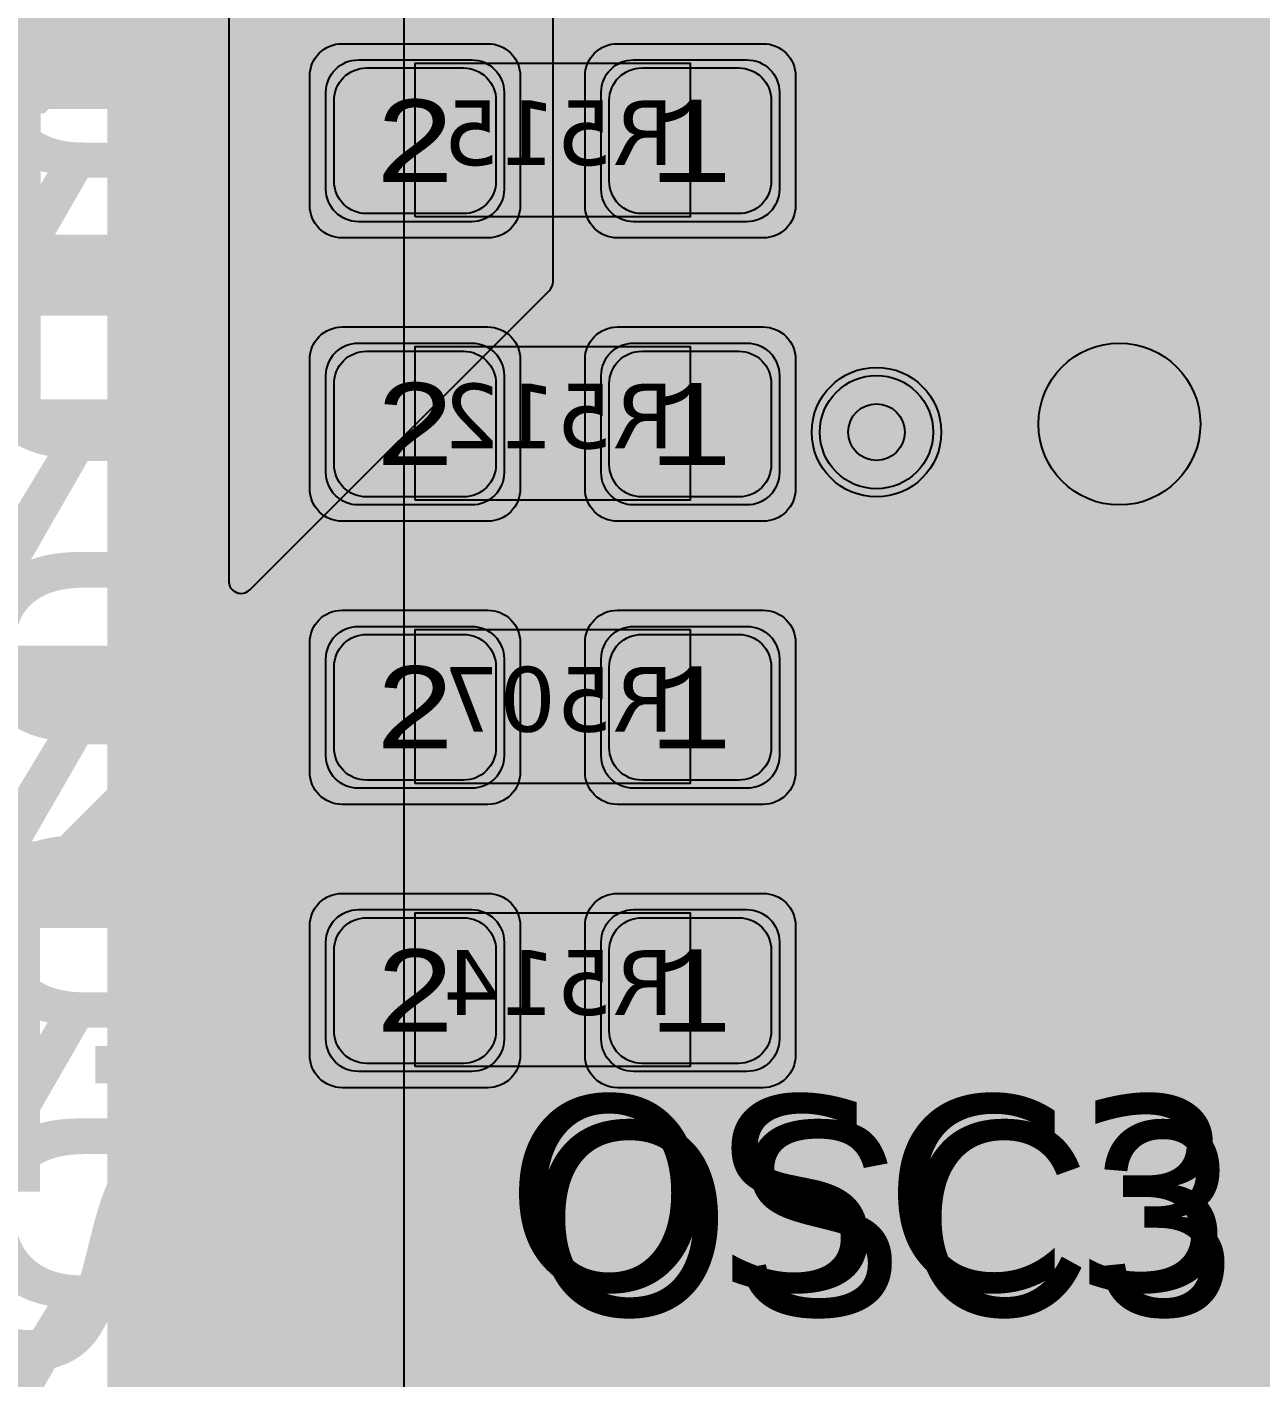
# Model space of a CAD drawing. Extents: x -28 to 199, y -61 to 255.
# Drawn here: x 71.75 to 79.37, y 150.86 to 159.2 of the extents above; entities that cross this region are included whole.
import ezdxf
from ezdxf.enums import TextEntityAlignment as Align

# ---------------------------------------------------------------- set-up
doc = ezdxf.new("R2010")
doc.units = 0
doc.header["$MEASUREMENT"] = 0
for name, color, linetype in [('ASSEMBLY_OUTLINES_BTM', 191, 'CONTINUOUS'), ('ASSEMBLY_OUTLINES_TOP', 102, 'CONTINUOUS'), ('ASSEMBLY_PART_NUMBERS_BTM', 191, 'CONTINUOUS'), ('ASSEMBLY_PART_NUMBERS_TOP', 102, 'CONTINUOUS'), ('ASSEMBLY_REF_DES_BTM', 191, 'CONTINUOUS'), ('ASSEMBLY_REF_DES_TOP', 102, 'CONTINUOUS'), ('DRILL_DRAWING', 21, 'CONTINUOUS'), ('GENERATED_SILKSCREEN_BTM', 255, 'CONTINUOUS'), ('GENERATED_SILKSCREEN_TOP', 140, 'CONTINUOUS'), ('MOUNTING_HOLES_LAYER_2', 42, 'CONTINUOUS'), ('MOUNTING_HOLES_LAYER_3', 42, 'CONTINUOUS'), ('MOUNTING_HOLES_LAYER_BOT21', 42, 'CONTINUOUS'), ('MOUNTING_HOLES_LAYER_TOP', 42, 'CONTINUOUS'), ('PART_PADS_SMD_BTM', 10, 'CONTINUOUS'), ('PIN_NUMBERS_BTM', 8, 'CONTINUOUS'), ('PIN_NUMBERS_TOP', 8, 'CONTINUOUS'), ('PLACEMENT_OUTLINES_BTM', 222, 'CONTINUOUS'), ('PLACEMENT_OUTLINES_TOP', 130, 'CONTINUOUS'), ('PLANE_DATA_LAYER_TOP', 150, 'CONTINUOUS'), ('PLANE_SHAPES_LAYER_2', 230, 'CONTINUOUS'), ('PLANE_SHAPES_LAYER_3', 81, 'CONTINUOUS'), ('PLANE_SHAPES_LAYER_TOP', 150, 'CONTINUOUS'), ('SILKSCREEN_OUTLINES_BTM', 211, 'CONTINUOUS'), ('SILKSCREEN_OUTLINES_TOP', 150, 'CONTINUOUS'), ('SILKSCREEN_REF_DES_TOP', 150, 'CONTINUOUS'), ('SOLDERMASK_PADS_BTM', 12, 'CONTINUOUS'), ('SOLDERPASTE_PADS_BTM', 12, 'CONTINUOUS'), ('TRACES_LAYER_2', 230, 'CONTINUOUS'), ('TRACES_LAYER_BOTTOM', 10, 'CONTINUOUS'), ('TRACES_LAYER_TOP', 150, 'CONTINUOUS'), ('VIA_HOLES_LAYER_2', 30, 'CONTINUOUS'), ('VIA_HOLES_LAYER_3', 30, 'CONTINUOUS'), ('VIA_HOLES_LAYER_BOTTOM', 30, 'CONTINUOUS'), ('VIA_HOLES_LAYER_TOP', 30, 'CONTINUOUS'), ('VIA_PADS_LAYER_2', 230, 'CONTINUOUS'), ('VIA_PADS_LAYER_3', 81, 'CONTINUOUS'), ('VIA_PADS_LAYER_BOTTOM', 10, 'CONTINUOUS'), ('VIA_PADS_LAYER_TOP', 150, 'CONTINUOUS')]:
    doc.layers.add(name, color=color, linetype=linetype)
doc.styles.add('COURIER_NEW', font='COUR.TTF')
doc.styles.add('VERDANA', font='verdana.TTF')
doc.styles.add('VERIBEST_GERBER_0', font='txt')

msp = doc.modelspace()

# ---------------------------------------------------------------- hatches: boundary and pattern name
at = {"layer": 'MOUNTING_HOLES_LAYER_2'}
h = msp.add_hatch(color=256, dxfattribs=at)
edge = h.paths.add_edge_path()
edge.add_arc((78.5, 156.75), 0.5, 0, 360)
at = {"layer": 'MOUNTING_HOLES_LAYER_3'}
h = msp.add_hatch(color=256, dxfattribs=at)
edge = h.paths.add_edge_path()
edge.add_arc((78.5, 156.75), 0.5, 0, 360)
at = {"layer": 'MOUNTING_HOLES_LAYER_BOT21'}
h = msp.add_hatch(color=256, dxfattribs=at)
edge = h.paths.add_edge_path()
edge.add_arc((78.5, 156.75), 0.5, 0, 360)
at = {"layer": 'MOUNTING_HOLES_LAYER_TOP'}
h = msp.add_hatch(color=256, dxfattribs=at)
edge = h.paths.add_edge_path()
edge.add_arc((78.5, 156.75), 0.5, 0, 360)
at = {"layer": 'PLANE_DATA_LAYER_TOP'}
msp.add_hatch(color=256, dxfattribs=at).paths.add_polyline_path([(86.5, 181.6738, 0.414213562373095), (86.4238, 181.75), (86.231761, 181.75, 0.1989133663345172), (86.177879, 181.727682), (78.322962, 173.872765, 0.1989099556853327), (78.300644, 173.818884), (78.300644, 173.818883), (78.300644, 166.970515, -0.1989122151386193), (78.154197, 166.616962), (77.591899, 166.054664, 0.1989099556853327), (77.569581, 166.000783), (77.569581, 166.000782, 0.3077485575455896), (77.617758, 165.929922, -0.307747844497747), (78.25, 165), (78.25, 164.999999, -0.8274384221762008), (76.320078, 164.632242, 0.5397055049680983), (76.195336, 164.658101), (73.022318, 161.485083, 0.1989099556853327), (73, 161.431202), (73, 161.431201), (73, 155.780023), (73, 155.780022, 0.6681819935816116), (73.130082, 155.726141), (74.980079, 157.576138, 0.1989099556854013), (75.002397, 157.630019), (75.002397, 157.63002), (75.002397, 161.650869, -0.1989122151386141), (75.148844, 162.004422), (76.843975, 163.699553, -0.1989122151386141), (77.197528, 163.846), (78.419251, 163.846, 0.1989133663344342), (78.473133, 163.868318), (85.862277, 171.257462, 0.1989099556853327), (85.884595, 171.311343), (85.884595, 171.311344, 0.4789142472512568), (85.792082, 171.385777, -0.4789123065657402), (81.3, 175, -0.5325537742046852), (86.395069, 178.42692, 0.5325542850003651), (86.5, 178.497496)], flags=0)
h = msp.add_hatch(color=256, dxfattribs=at)
h.paths.add_polyline_path([(124.75, 168.146713, -0.5656896934356785), (124.638043, 168.079423, 0.1227209891215062), (124.403418, 168.137891), (120.354104, 168.137891, -0.8926686709466823), (120.336985, 168.288343, 8.788690966337814), (119.663015, 168.288343, -0.8926686709466823), (119.645896, 168.137891), (115.604104, 168.137891, -0.8926686709466823), (115.586985, 168.288343, 8.788690966337814), (114.913015, 168.288343, -0.8926686709466823), (114.895896, 168.137891), (111.035516, 168.137891, 0.1989122151386141), (110.681963, 167.991444), (103.462837, 160.772318, -0.1989133663344686), (103.408955, 160.75), (101.908538, 160.75, -0.1989147790761748), (101.854656, 160.772319), (101.269424, 161.357553, 0.1989122151386141), (100.915871, 161.504), (100.084129, 161.504, 0.1989122151386141), (99.730576, 161.357553), (99.145344, 160.772319, -0.1989147790761748), (99.091462, 160.75), (94.95, 160.75, 0.1989122151386141), (94.596447, 160.603553), (94.515212, 160.522318, -0.1989133663345028), (94.46133, 160.5), (86.500008, 160.5, 0.414213562373095), (86.5, 160.499992), (86.5, 154.091244, -0.1989099556853327), (86.477682, 154.037363), (84.433464, 151.993145, -0.1989133663344342), (84.379582, 151.970827), (78.485734, 151.970827, 0.1989122151386171), (78.132181, 151.82438), (71.080119, 144.772318, -0.1989133663345171), (71.026237, 144.75), (54.676166, 144.75, -0.7996942034349416), (54.643477, 144.895032, 0.2895657790381576), (55.5, 146.25, 0.9999999999999999), (52.5, 146.25, 0.2895657790381576), (53.356523, 144.895032, -0.7996942034349416), (53.323834, 144.75), (48.676166, 144.75, -0.7996942034349416), (48.643477, 144.895032, 0.2895657790381576), (49.5, 146.25, 0.9999999999999999), (46.5, 146.25, 0.2895657790381576), (47.356523, 144.895032, -0.7996942034349416), (47.323834, 144.75), (44.8262, 144.75, -0.414213562373095), (44.75, 144.8262), (44.75, 147.9238, -0.414213562373095), (44.8262, 148), (53.749992, 148, 0.414213562373095), (53.75, 148.000008), (53.75, 149.9238, -0.414213562373095), (53.8262, 150), (61.187927, 150, -0.414213562373095), (61.264127, 149.9238), (61.264127, 149.923798, -0.0405672307519167), (61.263127, 149.911494, 1.176947754236353), (63.236873, 149.911494, -0.0405672307519167), (63.235873, 149.923798), (63.235873, 149.9238, -0.414213562373095), (63.312073, 150), (72.999992, 150, 0.414213562373095), (73, 150.000008), (73, 154.150284, -0.1989099556853327), (73.022318, 154.204165), (75.85595, 157.037797, 0.1989122151386037), (76.002397, 157.39135), (76.002397, 161.4122, -0.1989099556853327), (76.024715, 161.466081), (76.331209, 161.772575, -0.5228816160298612), (76.454384, 161.750393, 0.5064656880077311), (77.401677, 161.554293, -0.7354544890693883), (77.526844, 161.480151, 0.0581222504442221), (77.5, 161.250005), (77.5, 161.249999, 0.088914327412649), (77.562258, 160.902667, -0.0889129128178341), (77.567002, 160.8762, -0.414213562373095), (77.490802, 160.8), (77.353893, 160.8, -0.1385740107174436), (77.314013, 160.811269, 1.7877343018547802), (77.314013, 159.788731, -0.1385740107174436), (77.353893, 159.8), (77.840585, 159.8, -0.1095339490364452), (77.872793, 159.792859, 0.1095328433829557), (78.084129, 159.746), (79.766632, 159.746, 0.1989122151386141), (80.120185, 159.892447), (90.80542, 170.577682, -0.1989133663344345), (90.859302, 170.6), (95.046107, 170.6, -0.1385740107174437), (95.085987, 170.588731, 0.7330492814130509), (95.950588, 171.338437, -0.1025242213821264), (95.944313, 171.368718), (95.944313, 171.368719, -0.414213562373095), (96.020513, 171.444919), (122.449404, 171.444919, -0.198913366334503), (122.503286, 171.422601), (124.727682, 169.198205, -0.1989099556853327), (124.75, 169.144324)], flags=0)
h.paths.add_polyline_path([(77.599731, 156.314666, 0.7968145925695695), (79.5, 156.749999), (79.5, 156.75, 0.8244223034271635), (77.572739, 157.124415, -0.5540613420985587), (77.445503, 157.101904, 2.736653672139751), (77.471278, 156.328655, -0.5540650235894272)], flags=0)
h.paths.add_polyline_path([(105.164448, 164.71788, 0.414213562373095), (105.414448, 164.96788), (105.414448, 168.372211, 0.414213562373095), (105.164448, 168.622211), (91.038672, 168.622211, 0.414213562373095), (90.788672, 168.372211), (90.788672, 164.96788, 0.414213562373095), (91.038672, 164.71788)], flags=0)
at = {"layer": 'PLANE_SHAPES_LAYER_2'}
h = msp.add_hatch(color=256, dxfattribs=at)
h.paths.add_polyline_path([(169.5, 129.25), (149.5, 129.25), (142.25, 122), (142.25, 90.5), (147.5, 90.5), (147.5, 80), (154, 80), (154, 69.25), (131.75, 69.25), (131.75, 73.25), (121.25, 73.25), (121.25, 81), (110.5, 81), (110.5, 125.75), (106.5, 125.75), (106.5, 128.75), (93.5, 128.75), (93.5, 120.25), (91.75, 120.25), (91.75, 121.5), (80, 121.5), (80, 118.25), (73.25, 118.25), (73.25, 124.5), (67.5, 124.5), (67.5, 128), (57.75, 128), (57.75, 120.25), (55.25, 120.25), (55.25, 121.5), (47.5, 121.5), (47.5, 119), (35, 119), (35, 134.75), (32.75, 134.75), (32.75, 159.75), (29.25, 159.75), (29.25, 175.25), (22.5, 175.25), (22.5, 195.25), (17.25, 195.25), (17.25, 198), (22.5, 198), (22.5, 216.5), (40.25, 216.5), (40.25, 235.5), (54.5, 235.5), (54.5, 254), (87.25, 254), (87.25, 236.25), (86.25, 236.25), (86.25, 228.75), (81, 228.75), (81, 218.75), (95.25, 218.75), (95.25, 194.5), (87, 194.5), (87, 172), (131.1, 172), (131.1, 208.75), (115.5, 208.75), (115.5, 213.75), (106.75, 213.75), (106.75, 218.75), (110.25, 222.25), (110.25, 226.25), (142.5, 226.25), (142.5, 221.5), (160.5, 221.5), (160.5, 240.75), (169.5, 240.75)])
h.paths.add_polyline_path([(35.5, 149.5), (41.75, 149.5), (41.75, 152), (39.25, 152), (39.25, 154), (37.75, 154), (37.75, 152), (35.5, 152)], flags=16)
h.paths.add_polyline_path([(37.5, 125.75), (37.5, 128.75), (42.75, 128.75), (42.75, 125.75)], flags=16)
h.paths.add_polyline_path([(52, 127.75), (52, 130.75), (54.25, 130.75), (54.25, 127.75)], flags=16)
h.paths.add_polyline_path([(50.75, 219.5), (50.75, 226.5), (71.75, 226.5), (71.75, 219.5)], flags=16)
h.paths.add_polyline_path([(66.5, 150.75), (66.5, 177.5), (72.25, 177.5), (72.25, 150.75)], flags=16)
h.paths.add_polyline_path([(47.25, 185.25), (73, 185.25), (73, 188.25), (70.25, 188.25), (70.25, 191), (47.25, 191)], flags=16)
h.paths.add_polyline_path([(84.5, 208), (84.5, 212.75), (85, 212.75), (85, 208)], flags=16)
h.paths.add_polyline_path([(61.5, 137.25), (87.75, 137.25), (87.75, 140.5), (84.75, 140.5), (84.75, 143), (61.5, 143)], flags=16)
h.paths.add_polyline_path([(88.75, 127), (88.75, 130), (91, 130), (91, 127)], flags=16)
h.paths.add_polyline_path([(85.5, 130.25), (85.5, 132.5), (91, 132.5), (91, 130.25)], flags=16)
h.paths.add_polyline_path([(108.75, 142.25), (135.75, 142.25), (135.75, 145.75), (132.25, 145.75), (132.25, 149), (108.75, 149)], flags=16)
h.paths.add_polyline_path([(114.25, 126.75), (140.75, 126.75), (140.75, 129.75), (137.25, 129.75), (137.25, 133), (114.25, 133)], flags=16)
h.paths.add_polyline_path([(155.25, 180.25), (166.25, 180.25), (166.25, 186.25), (152.25, 186.25), (152.25, 183), (155.25, 183)], flags=16)
at = {"layer": 'PLANE_SHAPES_LAYER_3'}
h = msp.add_hatch(color=256, dxfattribs=at)
h.paths.add_polyline_path([(169.5, 129.25), (149.5, 129.25), (142.25, 122), (142.25, 90.5), (147.5, 90.5), (147.5, 80), (154, 80), (154, 69.25), (131.75, 69.25), (131.75, 73.25), (121.25, 73.25), (121.25, 81), (110.5, 81), (110.5, 125.75), (106.5, 125.75), (106.5, 128.75), (93.5, 128.75), (93.5, 120.25), (91.75, 120.25), (91.75, 121.5), (80, 121.5), (80, 118.25), (73.25, 118.25), (73.25, 124.5), (67.5, 124.5), (67.5, 127.75), (58.25, 127.75), (58.25, 130.25), (88.75, 130.25), (88.75, 127), (91, 127), (91, 132.5), (55, 132.5), (55, 131.25), (52, 131.25), (52, 127.75), (55, 127.75), (55, 127.25), (57.75, 127.25), (57.75, 120.25), (55.25, 120.25), (55.25, 121.5), (47.5, 121.5), (47.5, 119), (35, 119), (35, 134.75), (32.75, 134.75), (32.75, 159.75), (29.25, 159.75), (29.25, 175.25), (22.5, 175.25), (22.5, 195.25), (17.25, 195.25), (17.25, 198), (22.5, 198), (22.5, 216.5), (40.25, 216.5), (40.25, 235.5), (54.5, 235.5), (54.5, 254), (87.25, 254), (87.25, 236.25), (86.25, 236.25), (86.25, 228.75), (81, 228.75), (81, 218.75), (95.25, 218.75), (95.25, 194.5), (87, 194.5), (87, 172), (131.1, 172), (131.1, 208.75), (115.5, 208.75), (115.5, 213.75), (106.75, 213.75), (106.75, 218.75), (110.25, 222.25), (110.25, 226.25), (142.5, 226.25), (142.5, 221.5), (160.5, 221.5), (160.5, 240.75), (169.5, 240.75)])
h.paths.add_polyline_path([(35.5, 149.5), (41.75, 149.5), (41.75, 152), (39.25, 152), (39.25, 154), (37.75, 154), (37.75, 152), (35.5, 152)], flags=16)
h.paths.add_polyline_path([(37.5, 125.75), (37.5, 128.75), (42.75, 128.75), (42.75, 125.75)], flags=16)
h.paths.add_polyline_path([(50.75, 219.5), (50.75, 226.5), (71.75, 226.5), (71.75, 219.5)], flags=16)
h.paths.add_polyline_path([(66.5, 150.75), (66.5, 177.5), (72.25, 177.5), (72.25, 150.75)], flags=16)
h.paths.add_polyline_path([(47.25, 185.25), (73, 185.25), (73, 188.25), (70.25, 188.25), (70.25, 191), (47.25, 191)], flags=16)
h.paths.add_polyline_path([(84.5, 208), (84.5, 212.75), (85, 212.75), (85, 208)], flags=16)
h.paths.add_polyline_path([(61.5, 137.25), (87.75, 137.25), (87.75, 140.5), (84.75, 140.5), (84.75, 143), (61.5, 143)], flags=16)
h.paths.add_polyline_path([(108.75, 142.25), (135.75, 142.25), (135.75, 145.75), (132.25, 145.75), (132.25, 149), (108.75, 149)], flags=16)
h.paths.add_polyline_path([(114.25, 126.75), (140.75, 126.75), (140.75, 129.75), (137.25, 129.75), (137.25, 133), (114.25, 133)], flags=16)
h.paths.add_polyline_path([(155.25, 180.25), (166.25, 180.25), (166.25, 186.25), (152.25, 186.25), (152.25, 183), (155.25, 183)], flags=16)
at = {"layer": 'VIA_HOLES_LAYER_2'}
h = msp.add_hatch(color=256, dxfattribs=at)
edge = h.paths.add_edge_path()
edge.add_arc((77, 156.7), 0.175, 0, 360)
at = {"layer": 'VIA_HOLES_LAYER_3'}
h = msp.add_hatch(color=256, dxfattribs=at)
edge = h.paths.add_edge_path()
edge.add_arc((77, 156.7), 0.175, 0, 360)
at = {"layer": 'VIA_HOLES_LAYER_BOTTOM'}
h = msp.add_hatch(color=256, dxfattribs=at)
edge = h.paths.add_edge_path()
edge.add_arc((77, 156.7), 0.175, 0, 360)
at = {"layer": 'VIA_HOLES_LAYER_TOP'}
h = msp.add_hatch(color=256, dxfattribs=at)
edge = h.paths.add_edge_path()
edge.add_arc((77, 156.7), 0.175, 0, 360)

# ---------------------------------------------------------------- linework, layer by layer
at = {"layer": 'ASSEMBLY_OUTLINES_BTM'}
for points in [[(74.15, 158.03), (74.15, 158.98), (75.85, 158.98), (75.85, 158.03)], [(74.15, 156.28), (74.15, 157.23), (75.85, 157.23), (75.85, 156.28)], [(74.15, 154.53), (74.15, 155.48), (75.85, 155.48), (75.85, 154.53)], [(74.15, 152.78), (74.15, 153.73), (75.85, 153.73), (75.85, 152.78)]]:
    msp.add_lwpolyline(points, close=True, dxfattribs=at)
at = {"layer": 'ASSEMBLY_OUTLINES_TOP', "const_width": 0.2}
msp.add_lwpolyline([(64.78, 147.42), (64.78, 180.62), (74.08, 180.62), (74.08, 147.42)], close=True, dxfattribs=at)
at = {"layer": 'GENERATED_SILKSCREEN_BTM', "const_width": 0.15}
for points in [[(75.292098, 158.980005, 1.22306e-05), (75.292089, 158.979995), (74.707911, 158.979995, 1.22306e-05), (74.707902, 158.980005), (75.292098, 158.980005)], [(75.283844, 158.029995), (74.716156, 158.029995, 1.1642e-05), (74.716164, 158.030005), (75.283836, 158.030005, 1.1642e-05), (75.283844, 158.029995)], [(75.292098, 157.230005, 1.22306e-05), (75.292089, 157.229995), (74.707911, 157.229995, 1.22306e-05), (74.707902, 157.230005), (75.292098, 157.230005)], [(75.283844, 156.279995), (74.716156, 156.279995, 1.1642e-05), (74.716164, 156.280005), (75.283836, 156.280005, 1.1642e-05), (75.283844, 156.279995)], [(75.292098, 155.480005, 1.22306e-05), (75.292089, 155.479995), (74.707911, 155.479995, 1.22306e-05), (74.707902, 155.480005), (75.292098, 155.480005)], [(75.283844, 154.529995), (74.716156, 154.529995, 1.1642e-05), (74.716164, 154.530005), (75.283836, 154.530005, 1.1642e-05), (75.283844, 154.529995)], [(75.292098, 153.730005, 1.22306e-05), (75.292089, 153.729995), (74.707911, 153.729995, 1.22306e-05), (74.707902, 153.730005), (75.292098, 153.730005)], [(75.283844, 152.779995), (74.716156, 152.779995, 1.1642e-05), (74.716164, 152.780005), (75.283836, 152.780005, 1.1642e-05), (75.283844, 152.779995)]]:
    msp.add_lwpolyline(points, format="xyb", dxfattribs=at)
at = {"layer": 'GENERATED_SILKSCREEN_TOP', "const_width": 0.15}
msp.add_lwpolyline([(64.78, 147.42), (64.78, 180.62), (74.08, 180.62), (74.08, 147.42)], close=True, dxfattribs=at)
for points in [[(75.8688, 152.2312), (75.8688, 151.408), (75.8676, 151.402), (75.8652, 151.3972), (75.864, 151.3924), (75.8604, 151.3888), (75.6588, 151.2244), (75.6528, 151.222), (75.6516, 151.2208), (75.6492, 151.2208), (75.6468, 151.2196), (75.6456, 151.2196), (75.6432, 151.2196), (75.2388, 151.2196), (75.234, 151.2208), (75.2292, 151.222), (75.2244, 151.2244), (75.0228, 151.3888), (75.018, 151.3924), (75.0156, 151.3972), (75.0132, 151.402), (75.012, 151.408), (75.012, 152.2312), (75.0132, 152.2372), (75.0156, 152.242), (75.018, 152.2444), (75.0204, 152.2468), (75.0228, 152.2504), (75.2244, 152.4148), (75.2292, 152.416), (75.2328, 152.4172), (75.234, 152.4184), (75.2388, 152.4196), (75.6432, 152.4196), (75.648, 152.4184), (75.6492, 152.4184), (75.6504, 152.4172), (75.654, 152.416), (75.6588, 152.4148), (75.8604, 152.2504), (75.8616, 152.2468), (75.864, 152.2456), (75.8652, 152.2444), (75.8652, 152.242), (75.8676, 152.2372), (75.8688, 152.2312)], [(76.7916, 151.84), (76.9944, 151.6756), (76.998, 151.6708), (76.9992, 151.6648), (77.0004, 151.6612), (77.0016, 151.6576), (77.0028, 151.6552), (77.0028, 151.408), (77.0016, 151.4044), (76.9992, 151.396), (76.998, 151.3936), (76.9944, 151.3888), (76.7928, 151.2244), (76.7868, 151.222), (76.7856, 151.2208), (76.7832, 151.2208), (76.7808, 151.2196), (76.7796, 151.2196), (76.7772, 151.2196), (76.3728, 151.2196), (76.368, 151.2208), (76.3632, 151.222), (76.3584, 151.2244), (76.1568, 151.3888), (76.1508, 151.3948), (76.1496, 151.3984), (76.1496, 151.402), (76.1508, 151.4104), (76.1556, 151.4188), (76.1604, 151.4248), (76.1676, 151.4296), (76.176, 151.4308), (76.1844, 151.4284), (76.38, 151.2688), (76.7676, 151.2688), (76.9548, 151.42), (76.9548, 151.6432), (76.7676, 151.7956), (76.3728, 151.7956), (76.368, 151.7956), (76.362, 151.7968), (76.3584, 151.7992), (76.1568, 151.9636), (76.1544, 151.9648), (76.152, 151.9672), (76.1496, 151.9708), (76.1472, 151.9792), (76.146, 151.984), (76.146, 152.2312), (76.1472, 152.2372), (76.1496, 152.242), (76.152, 152.2444), (76.1544, 152.2468), (76.1568, 152.2504), (76.3584, 152.4148), (76.3632, 152.416), (76.3668, 152.4172), (76.368, 152.4184), (76.3728, 152.4196), (76.7772, 152.4196), (76.782, 152.4184), (76.7844, 152.4172), (76.788, 152.416), (76.7916, 152.4148), (76.9428, 152.2912), (76.9488, 152.2852), (76.9512, 152.278), (76.95, 152.2696), (76.9464, 152.2612), (76.9404, 152.2552), (76.932, 152.2504), (76.9224, 152.2492), (76.914, 152.2516), (76.77, 152.3704), (76.38, 152.3704), (76.1952, 152.2192), (76.1952, 151.996), (76.38, 151.8436), (76.7772, 151.8436), (76.782, 151.8424), (76.7868, 151.8412), (76.7916, 151.84)], [(77.4924, 151.2244), (77.2908, 151.3888), (77.2848, 151.3924), (77.2836, 151.3972), (77.2812, 151.402), (77.28, 151.408), (77.28, 152.2312), (77.2812, 152.2372), (77.2836, 152.242), (77.286, 152.2444), (77.2872, 152.2468), (77.2896, 152.2504), (77.4924, 152.4148), (77.496, 152.416), (77.4996, 152.4172), (77.5008, 152.4184), (77.5056, 152.4196), (77.91, 152.4196), (77.916, 152.4184), (77.9184, 152.4172), (77.922, 152.416), (77.9256, 152.4148), (78.1284, 152.2504), (78.1332, 152.2444), (78.1356, 152.2348), (78.1344, 152.2276), (78.132, 152.2216), (78.1284, 152.2168), (78.1224, 152.212), (78.1164, 152.2084), (78.1104, 152.2072), (78.1044, 152.2072), (78.0996, 152.2108), (77.9016, 152.3704), (77.514, 152.3704), (77.3292, 152.2192), (77.3292, 151.42), (77.514, 151.2688), (77.9016, 151.2688), (78.0996, 151.4284), (78.1044, 151.4308), (78.1104, 151.432), (78.1164, 151.4308), (78.1224, 151.4272), (78.1284, 151.4224), (78.132, 151.4164), (78.1344, 151.4092), (78.1356, 151.402), (78.1332, 151.3948), (78.1284, 151.3888), (77.9256, 151.2244), (77.9208, 151.222), (77.9196, 151.2208), (77.916, 151.2208), (77.9148, 151.2196), (77.9136, 151.2196), (77.91, 151.2196), (77.5056, 151.2196), (77.5008, 151.2208), (77.496, 151.222), (77.4924, 151.2244)], [(78.624, 151.2244), (78.4212, 151.3888), (78.4152, 151.3948), (78.414, 151.402), (78.4152, 151.4104), (78.42, 151.4188), (78.426, 151.4248), (78.4332, 151.4296), (78.4416, 151.4308), (78.45, 151.4284), (78.6456, 151.2688), (79.0332, 151.2688), (79.2204, 151.42), (79.2204, 151.6432), (79.0356, 151.7956), (78.8364, 151.7956), (78.8268, 151.798), (78.8208, 151.8028), (78.8172, 151.8112), (78.816, 151.8196), (78.8172, 151.828), (78.8208, 151.8352), (78.8268, 151.8412), (78.8364, 151.8436), (79.0356, 151.8436), (79.2204, 151.996), (79.2204, 152.2192), (79.0332, 152.3704), (78.6456, 152.3704), (78.45, 152.2108), (78.4416, 152.2084), (78.4332, 152.2096), (78.426, 152.2132), (78.42, 152.2204), (78.4152, 152.2276), (78.414, 152.236), (78.4152, 152.2444), (78.4212, 152.2504), (78.624, 152.4148), (78.6276, 152.416), (78.6312, 152.4172), (78.6324, 152.4184), (78.6372, 152.4196), (79.0416, 152.4196), (79.0476, 152.4184), (79.05, 152.4172), (79.0536, 152.416), (79.0572, 152.4148), (79.26, 152.2504), (79.2636, 152.2444), (79.2648, 152.2396), (79.2672, 152.236), (79.2684, 152.2312), (79.2684, 151.984), (79.2672, 151.9804), (79.2648, 151.972), (79.2636, 151.966), (79.26, 151.9636), (79.0836, 151.8196), (79.26, 151.6756), (79.2612, 151.6732), (79.2636, 151.6708), (79.2648, 151.6696), (79.2648, 151.6672), (79.2672, 151.6588), (79.2684, 151.6552), (79.2684, 151.408), (79.2672, 151.402), (79.2648, 151.3972), (79.2636, 151.3924), (79.26, 151.3888), (79.0572, 151.2244), (79.0524, 151.222), (79.0512, 151.2208), (79.0476, 151.2208), (79.0464, 151.2196), (79.0452, 151.2196), (79.0416, 151.2196), (78.6372, 151.2196), (78.6324, 151.2208), (78.6276, 151.222), (78.624, 151.2244)], [(75.0612, 152.2192), (75.0612, 151.42), (75.246, 151.2688), (75.6336, 151.2688), (75.8208, 151.42), (75.8208, 152.2192), (75.6336, 152.3704), (75.246, 152.3704), (75.0612, 152.2192)]]:
    msp.add_lwpolyline(points, dxfattribs=at)
at = {"layer": 'MOUNTING_HOLES_LAYER_2'}
msp.add_circle((78.5, 156.75), 0.5, dxfattribs=at)
at = {"layer": 'MOUNTING_HOLES_LAYER_3'}
msp.add_circle((78.5, 156.75), 0.5, dxfattribs=at)
at = {"layer": 'MOUNTING_HOLES_LAYER_BOT21'}
msp.add_circle((78.5, 156.75), 0.5, dxfattribs=at)
at = {"layer": 'MOUNTING_HOLES_LAYER_TOP'}
msp.add_circle((78.5, 156.75), 0.5, dxfattribs=at)
at = {"layer": 'PART_PADS_SMD_BTM'}
for points in [[(74.7, 158.2, -0.4142135624), (74.5, 158), (73.8, 158, -0.4142135624), (73.6, 158.2), (73.6, 158.8, -0.4142135624), (73.8, 159), (74.5, 159, -0.4142135624), (74.7, 158.8)], [(76.4, 158.2, -0.4142135624), (76.2, 158), (75.5, 158, -0.4142135624), (75.3, 158.2), (75.3, 158.8, -0.4142135624), (75.5, 159), (76.2, 159, -0.4142135624), (76.4, 158.8)], [(74.7, 156.45, -0.4142135624), (74.5, 156.25), (73.8, 156.25, -0.4142135624), (73.6, 156.45), (73.6, 157.05, -0.4142135624), (73.8, 157.25), (74.5, 157.25, -0.4142135624), (74.7, 157.05)], [(76.4, 156.45, -0.4142135624), (76.2, 156.25), (75.5, 156.25, -0.4142135624), (75.3, 156.45), (75.3, 157.05, -0.4142135624), (75.5, 157.25), (76.2, 157.25, -0.4142135624), (76.4, 157.05)], [(74.7, 154.7, -0.4142135624), (74.5, 154.5), (73.8, 154.5, -0.4142135624), (73.6, 154.7), (73.6, 155.3, -0.4142135624), (73.8, 155.5), (74.5, 155.5, -0.4142135624), (74.7, 155.3)], [(76.4, 154.7, -0.4142135624), (76.2, 154.5), (75.5, 154.5, -0.4142135624), (75.3, 154.7), (75.3, 155.3, -0.4142135624), (75.5, 155.5), (76.2, 155.5, -0.4142135624), (76.4, 155.3)], [(74.7, 152.95, -0.4142135624), (74.5, 152.75), (73.8, 152.75, -0.4142135624), (73.6, 152.95), (73.6, 153.55, -0.4142135624), (73.8, 153.75), (74.5, 153.75, -0.4142135624), (74.7, 153.55)], [(76.4, 152.95, -0.4142135624), (76.2, 152.75), (75.5, 152.75, -0.4142135624), (75.3, 152.95), (75.3, 153.55, -0.4142135624), (75.5, 153.75), (76.2, 153.75, -0.4142135624), (76.4, 153.55)]]:
    msp.add_lwpolyline(points, format="xyb", close=True, dxfattribs=at)
at = {"layer": 'PLACEMENT_OUTLINES_BTM'}
for points in [[(74.15, 158.03), (74.15, 158.98), (75.85, 158.98), (75.85, 158.03)], [(74.15, 156.28), (74.15, 157.23), (75.85, 157.23), (75.85, 156.28)], [(74.15, 154.53), (74.15, 155.48), (75.85, 155.48), (75.85, 154.53)], [(74.15, 152.78), (74.15, 153.73), (75.85, 153.73), (75.85, 152.78)]]:
    msp.add_lwpolyline(points, close=True, dxfattribs=at)
at = {"layer": 'PLACEMENT_OUTLINES_TOP'}
msp.add_lwpolyline([(64.78, 147.42), (64.78, 180.62), (74.08, 180.62), (74.08, 147.42)], close=True, dxfattribs=at)
at = {"layer": 'PLANE_DATA_LAYER_TOP'}
msp.add_lwpolyline([(73, 161.431201), (73, 155.780023), (73, 155.780022, 0.6681819936), (73.130082, 155.726141), (74.980079, 157.576138, 0.1989099557), (75.002397, 157.630019), (75.002397, 157.63002), (75.002397, 161.650869, -0.1989122151)], format="xyb", dxfattribs=at)
at = {"layer": 'PLANE_SHAPES_LAYER_TOP'}
msp.add_solid([(73, 148), (86.5, 148), (73, 178), (86.5, 178)], dxfattribs=at)
at = {"layer": 'SILKSCREEN_OUTLINES_BTM'}
for points in [[(74.15, 158.03), (74.15, 158.98), (75.85, 158.98), (75.85, 158.03)], [(74.15, 156.28), (74.15, 157.23), (75.85, 157.23), (75.85, 156.28)], [(74.15, 154.53), (74.15, 155.48), (75.85, 155.48), (75.85, 154.53)], [(74.15, 152.78), (74.15, 153.73), (75.85, 153.73), (75.85, 152.78)]]:
    msp.add_lwpolyline(points, close=True, dxfattribs=at)
at = {"layer": 'SILKSCREEN_OUTLINES_TOP'}
msp.add_lwpolyline([(64.78, 147.42), (64.78, 180.62), (74.08, 180.62), (74.08, 147.42)], close=True, dxfattribs=at)
at = {"layer": 'SOLDERMASK_PADS_BTM'}
for points in [[(74.8, 158.1, -0.4142135624), (74.6, 157.9), (73.7, 157.9, -0.4142135624), (73.5, 158.1), (73.5, 158.9, -0.4142135624), (73.7, 159.1), (74.6, 159.1, -0.4142135624), (74.8, 158.9)], [(76.5, 158.1, -0.4142135624), (76.3, 157.9), (75.4, 157.9, -0.4142135624), (75.2, 158.1), (75.2, 158.9, -0.4142135624), (75.4, 159.1), (76.3, 159.1, -0.4142135624), (76.5, 158.9)], [(74.8, 156.35, -0.4142135624), (74.6, 156.15), (73.7, 156.15, -0.4142135624), (73.5, 156.35), (73.5, 157.15, -0.4142135624), (73.7, 157.35), (74.6, 157.35, -0.4142135624), (74.8, 157.15)], [(76.5, 156.35, -0.4142135624), (76.3, 156.15), (75.4, 156.15, -0.4142135624), (75.2, 156.35), (75.2, 157.15, -0.4142135624), (75.4, 157.35), (76.3, 157.35, -0.4142135624), (76.5, 157.15)], [(74.8, 154.6, -0.4142135624), (74.6, 154.4), (73.7, 154.4, -0.4142135624), (73.5, 154.6), (73.5, 155.4, -0.4142135624), (73.7, 155.6), (74.6, 155.6, -0.4142135624), (74.8, 155.4)], [(76.5, 154.6, -0.4142135624), (76.3, 154.4), (75.4, 154.4, -0.4142135624), (75.2, 154.6), (75.2, 155.4, -0.4142135624), (75.4, 155.6), (76.3, 155.6, -0.4142135624), (76.5, 155.4)], [(74.8, 152.85, -0.4142135624), (74.6, 152.65), (73.7, 152.65, -0.4142135624), (73.5, 152.85), (73.5, 153.65, -0.4142135624), (73.7, 153.85), (74.6, 153.85, -0.4142135624), (74.8, 153.65)], [(76.5, 152.85, -0.4142135624), (76.3, 152.65), (75.4, 152.65, -0.4142135624), (75.2, 152.85), (75.2, 153.65, -0.4142135624), (75.4, 153.85), (76.3, 153.85, -0.4142135624), (76.5, 153.65)]]:
    msp.add_lwpolyline(points, format="xyb", close=True, dxfattribs=at)
at = {"layer": 'SOLDERPASTE_PADS_BTM'}
for points in [[(74.65, 158.25, -0.4142135624), (74.45, 158.05), (73.85, 158.05, -0.4142135624), (73.65, 158.25), (73.65, 158.75, -0.4142135624), (73.85, 158.95), (74.45, 158.95, -0.4142135624), (74.65, 158.75)], [(76.35, 158.25, -0.4142135624), (76.15, 158.05), (75.55, 158.05, -0.4142135624), (75.35, 158.25), (75.35, 158.75, -0.4142135624), (75.55, 158.95), (76.15, 158.95, -0.4142135624), (76.35, 158.75)], [(74.65, 156.5, -0.4142135624), (74.45, 156.3), (73.85, 156.3, -0.4142135624), (73.65, 156.5), (73.65, 157, -0.4142135624), (73.85, 157.2), (74.45, 157.2, -0.4142135624), (74.65, 157)], [(76.35, 156.5, -0.4142135624), (76.15, 156.3), (75.55, 156.3, -0.4142135624), (75.35, 156.5), (75.35, 157, -0.4142135624), (75.55, 157.2), (76.15, 157.2, -0.4142135624), (76.35, 157)], [(74.65, 154.75, -0.4142135624), (74.45, 154.55), (73.85, 154.55, -0.4142135624), (73.65, 154.75), (73.65, 155.25, -0.4142135624), (73.85, 155.45), (74.45, 155.45, -0.4142135624), (74.65, 155.25)], [(76.35, 154.75, -0.4142135624), (76.15, 154.55), (75.55, 154.55, -0.4142135624), (75.35, 154.75), (75.35, 155.25, -0.4142135624), (75.55, 155.45), (76.15, 155.45, -0.4142135624), (76.35, 155.25)], [(74.65, 153, -0.4142135624), (74.45, 152.8), (73.85, 152.8, -0.4142135624), (73.65, 153), (73.65, 153.5, -0.4142135624), (73.85, 153.7), (74.45, 153.7, -0.4142135624), (74.65, 153.5)], [(76.35, 153, -0.4142135624), (76.15, 152.8), (75.55, 152.8, -0.4142135624), (75.35, 153), (75.35, 153.5, -0.4142135624), (75.55, 153.7), (76.15, 153.7, -0.4142135624), (76.35, 153.5)]]:
    msp.add_lwpolyline(points, format="xyb", close=True, dxfattribs=at)
at = {"layer": 'TRACES_LAYER_2', "const_width": 0.5}
msp.add_lwpolyline([(77, 156.7), (74.340727, 159.359273), (74.340727, 170.340727), (75.9, 171.9)], dxfattribs=at)
at = {"layer": 'TRACES_LAYER_BOTTOM', "const_width": 0.5}
for points in [[(75.85, 158.5), (83.245623, 158.5), (93.36584, 168.620217), (93.36584, 178.937143), (96.129414, 181.700717), (97.129412, 181.700717), (97.584129, 181.246), (98.415871, 181.246), (99.004, 181.834129), (99.004, 181.834131), (99.287062, 182.117193), (105.712936, 182.117193), (105.834129, 181.996), (106.665871, 181.996), (106.787064, 182.117193), (119.907745, 182.117193), (121.4, 183.609448), (121.4, 185.6)], [(75.85, 155), (81.838811, 155), (94.211838, 167.373027), (94.211838, 178.403145), (96.404695, 180.596002), (97.314888, 180.596002), (97.31489, 180.596), (98.68511, 180.596), (98.889637, 180.800527), (107.872473, 180.800527), (107.873, 180.8), (108.5, 180.8)], [(75.85, 153.25), (82.299257, 153.25), (99.5, 170.450743), (99.5, 173.96)], [(68.16, 157.67), (69.436129, 158.946129), (72.876871, 158.946129), (73.323, 158.5), (74.15, 158.5)], [(70.7, 157.67), (73.18, 157.67), (74.1, 156.75), (74.15, 156.75)], [(77, 156.7), (76.95, 156.75), (75.85, 156.75)], [(68.16, 155.13), (69.402709, 153.887291), (73.462709, 153.887291), (74.1, 153.25), (74.15, 153.25)], [(70.7, 155.13), (73.193, 155.13), (73.323, 155), (74.15, 155)]]:
    msp.add_lwpolyline(points, dxfattribs=at)
at = {"layer": 'TRACES_LAYER_TOP', "const_width": 0.5}
for points in [[(59.04, 151.5), (59.04, 153.516774), (59.445691, 153.922465), (72.033512, 153.922465), (75.502397, 157.39135), (75.502397, 161.650869), (77.197528, 163.346), (78.657921, 163.346), (90.968806, 175.656885), (90.968806, 188.781194), (89, 190.75)], [(89, 182.25), (85.993091, 182.25), (77.800644, 174.057553), (77.800644, 166.970515), (72.465382, 161.635253), (72.465382, 159.626032), (71.758279, 158.918929), (63.250942, 158.918929), (62.637028, 159.532843), (60.072843, 159.532843), (59.04, 158.5)], [(92.4, 155.2), (92.15, 155.2), (91.625735, 154.675735), (90.904394, 154.675735), (90.380129, 155.2), (88.347425, 155.2), (84.618252, 151.470827), (78.485734, 151.470827), (70.898512, 143.883605), (51.983605, 143.883605), (50.974265, 142.874265), (50.974265, 142.824265), (50.25, 142.1)]]:
    msp.add_lwpolyline(points, dxfattribs=at)
at = {"layer": 'VIA_HOLES_LAYER_2'}
msp.add_circle((77, 156.7), 0.175, dxfattribs=at)
at = {"layer": 'VIA_HOLES_LAYER_3'}
msp.add_circle((77, 156.7), 0.175, dxfattribs=at)
at = {"layer": 'VIA_HOLES_LAYER_BOTTOM'}
msp.add_circle((77, 156.7), 0.175, dxfattribs=at)
at = {"layer": 'VIA_HOLES_LAYER_TOP'}
msp.add_circle((77, 156.7), 0.175, dxfattribs=at)
at = {"layer": 'VIA_PADS_LAYER_2'}
msp.add_circle((77, 156.7), 0.4, dxfattribs=at)
at = {"layer": 'VIA_PADS_LAYER_3'}
msp.add_circle((77, 156.7), 0.4, dxfattribs=at)
at = {"layer": 'VIA_PADS_LAYER_BOTTOM'}
msp.add_circle((77, 156.7), 0.35, dxfattribs=at)
at = {"layer": 'VIA_PADS_LAYER_TOP'}
msp.add_circle((77, 156.7), 0.35, dxfattribs=at)

# ---------------------------------------------------------------- texts
at = {"layer": 'ASSEMBLY_PART_NUMBERS_BTM', "style": 'VERIBEST_GERBER_0', "text_generation_flag": 2}
for s, p in [('ERJ-3EKF2000V', (75, 161.21)), ('ERJ-3GEY0R00V', (99.5, 159.79)), ('ERJ-3EKF2000V', (75, 159.46)), ('ERJ-3EKF4701V', (99.75, 158.04)), ('ERJ-3EKF2000V', (75, 157.71)), ('ERJ-3EKF2000V', (75, 155.96)), ('ERJ-3EKF2000V', (75, 154.21)), ('LTC6993IS6-2#TRMPBF', (107.75, 153.96)), ('ERJ-3EKF2000V', (75, 152.46))]:
    msp.add_text(s, height=2.032, dxfattribs=at).set_placement(p, align=Align.TOP_LEFT)
at = {"layer": 'ASSEMBLY_PART_NUMBERS_TOP', "style": 'VERIBEST_GERBER_0'}
for s, p in [('SPC02SVJN-RC-3POS', (56.5, 161.04)), ('ADG736BRMZ-REEL7', (46.75, 158.71)), ('SPC02SVJN-RC-3POS', (56.5, 154.04))]:
    msp.add_text(s, height=2.032, dxfattribs=at).set_placement(p, align=Align.TOP_LEFT)
msp.add_text('SBH11-PBPC-D10-ST-BK', height=2.032, rotation=270, dxfattribs=at).set_placement((73.24, 152.59), align=Align.TOP_LEFT)
at = {"layer": 'ASSEMBLY_REF_DES_BTM', "style": 'VERDANA', "text_generation_flag": 2}
for s, p in [('R515', (75.75, 158.75)), ('R512', (75.75, 157)), ('R507', (75.75, 155.25)), ('R514', (75.75, 153.5))]:
    msp.add_text(s, height=0.4, dxfattribs=at).set_placement(p, align=Align.TOP_LEFT)
at = {"layer": 'ASSEMBLY_REF_DES_TOP', "style": 'VERDANA'}
msp.add_text('OSC3', height=1.2, dxfattribs=at).set_placement((74.7, 152.6), align=Align.TOP_LEFT)
at = {"layer": 'DRILL_DRAWING', "style": 'VERIBEST_GERBER_0'}
for s, p in [('T', (78.5, 156.75)), ('A', (77, 156.7)), ('B', (78.75, 150.25))]:
    msp.add_text(s, height=2, dxfattribs=at).set_placement(p, align=Align.MIDDLE_CENTER)
at = {"layer": 'PIN_NUMBERS_BTM', "style": 'COURIER_NEW'}
for s, p in [('2', (74.15, 158.5)), ('1', (75.85, 158.5)), ('2', (74.15, 156.75)), ('1', (75.85, 156.75)), ('2', (74.15, 155)), ('1', (75.85, 155)), ('2', (74.15, 153.25)), ('1', (75.85, 153.25))]:
    msp.add_text(s, height=0.508, dxfattribs=at).set_placement(p, align=Align.MIDDLE_CENTER)
at = {"layer": 'PIN_NUMBERS_TOP', "style": 'COURIER_NEW'}
for s, p in [('2', (74.15, 158.5)), ('1', (75.85, 158.5)), ('2', (74.15, 156.75)), ('1', (75.85, 156.75)), ('2', (74.15, 155)), ('1', (75.85, 155)), ('2', (74.15, 153.25)), ('1', (75.85, 153.25))]:
    msp.add_text(s, height=0.508, dxfattribs=at).set_placement(p, align=Align.MIDDLE_CENTER)
at = {"layer": 'SILKSCREEN_REF_DES_TOP', "style": 'VERIBEST_GERBER_0'}
msp.add_text('OSC3', height=1.2, dxfattribs=at).set_placement((74.85, 152.44), align=Align.TOP_LEFT)

doc.saveas('drawing.dxf')
